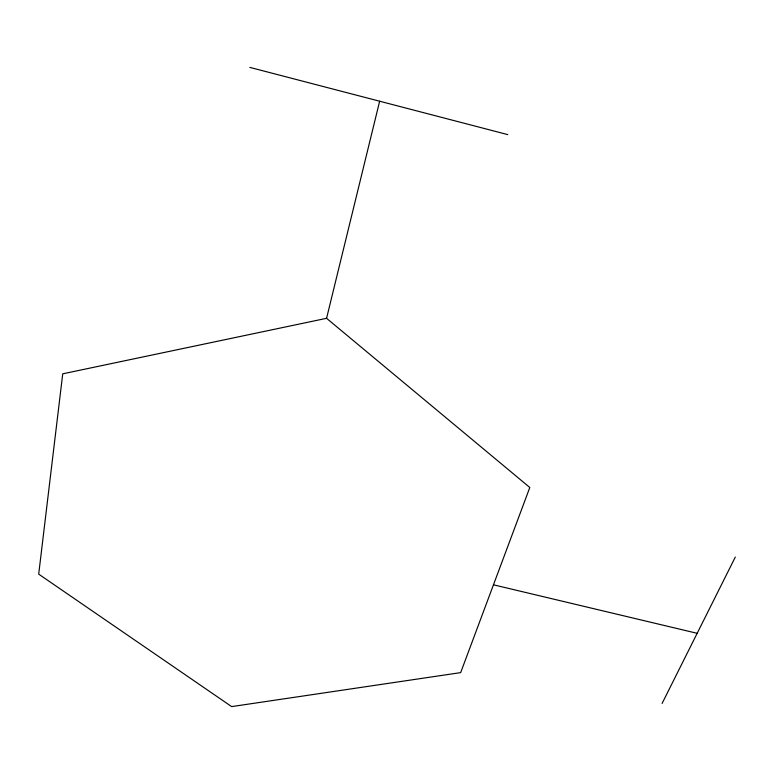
<?xml version="1.0" encoding="UTF-8"?>
<svg xmlns="http://www.w3.org/2000/svg" width="774" height="774" viewBox="0 0 774 774"><rect width="100%" height="100%" fill="white"/><g stroke="black" fill="none" stroke-linecap="round" stroke-linejoin="round"><path stroke-width="1.16" d="M326.57 318.308L62.733 373.823L38.7 574.144L231.649 706.604L460.665 672.625L529.803 487.494L326.57 318.308L379.647 101.22M662.089 703.44L735.3 557.077M493.464 584.805L697.171 633.316M249.847 67.396L507.802 134.618"/></g></svg>
